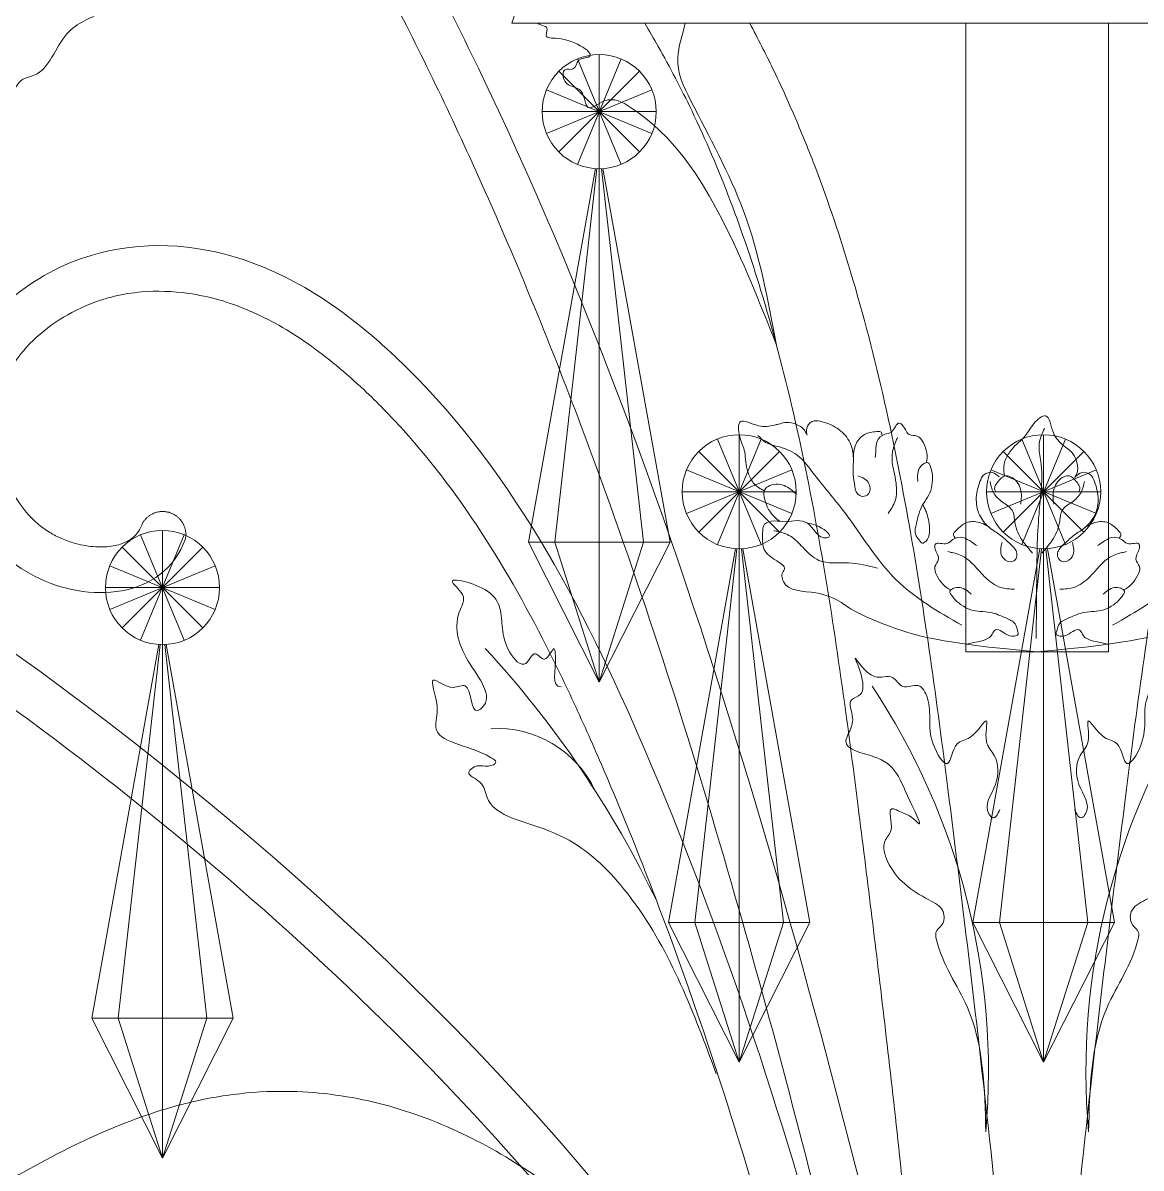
# Model space of a CAD drawing. Header units: inches. Extents: x 274057 to 444617, y 490067 to 635630.
# Drawn here: x 325897.5 to 325946.5, y 534469.7 to 534519.9 of the extents above; entities that cross this region are included whole.
import ezdxf

# ---------------------------------------------------------------- set-up
doc = ezdxf.new("R2010")
doc.units = ezdxf.units.IN
doc.header["$MEASUREMENT"] = 0
doc.linetypes.add('HIDDEN', pattern=[0.375, 0.25, -0.125])
doc.layers.add('CQ SPOT DETAIL DIMENSION', color=9, linetype='Continuous')
doc.layers.add('E-LITE-FIXT-NORM-CEILING', color=3, linetype='Continuous')
doc.layers.add('Glass', color=4, linetype='Continuous', lineweight=0)

# ---------------------------------------------------------------- blocks, each defined once
blk = doc.blocks.new('512')
at = {"layer": 'Glass', "lineweight": 0}
for p, q in [((34396.93427590319, 853.3271426840938), (34371.93427590319, 853.3271426840938)), ((34371.93427590319, 853.3271426840938), (34371.93427590319, 743.1350057622902)), ((34396.93427590319, 743.1350057622902), (34396.93427590319, 853.3271426840938)), ((34371.93427590319, 743.1350057622902), (34396.93427590319, 743.1350057622902))]:
    blk.add_line(p, q, dxfattribs=at)
at = {"layer": 'Glass', "color": 4, "lineweight": 0}
for p, q in [((34461.20483915122, 827.8387665623458), (34461.20483915122, 847.8387665623458)), ((34461.20483915122, 847.8387665623458), (34461.20483915122, 827.8387665623458)), ((34457.37800482758, 828.5999712372333), (34465.03167347488, 847.0775618874586)), ((34465.03167347487, 828.5999712372333), (34457.37800482757, 847.0775618874586)), ((34465.03167347488, 847.0775618874586), (34457.37800482758, 828.5999712372333)), ((34457.37800482758, 847.0775618874568), (34465.03167347487, 828.5999712372313)), ((34454.13377133935, 830.7676987504791), (34468.27590696308, 844.9098343742108)), ((34468.27590696308, 830.7676987504791), (34454.13377133936, 844.9098343742108)), ((34468.27590696308, 844.9098343742122), (34454.13377133936, 830.7676987504827)), ((34454.13377133936, 844.9098343742122), (34468.27590696308, 830.7676987504811)), ((34451.96604382611, 834.011932238697), (34470.44363447634, 841.6656008859982)), ((34470.44363447634, 834.0119322386945), (34451.96604382611, 841.6656008859962)), ((34470.44363447634, 841.6656008859945), (34451.96604382611, 834.0119322386937)), ((34451.96604382611, 841.6656008859973), (34470.44363447634, 834.0119322386954)), ((34451.20483915122, 837.8387665623458), (34471.20483915122, 837.8387665623458)), ((34471.20483915122, 837.8387665623441), (34451.20483915122, 837.8387665623441)), ((34461.20483915112, 827.8387665624423), (34461.20483915112, 737.8387665624423)), ((34383.31038426293, 761.2085749082414), (34383.31038426293, 781.2085749082414)), ((34383.31038426293, 781.2085749082414), (34383.31038426293, 761.2085749082414)), ((34436.66991574343, 761.2085749082414), (34436.66991574343, 781.2085749082414)), ((34436.66991574343, 781.2085749082414), (34436.66991574343, 761.2085749082414)), ((34379.48354993928, 761.9697795831288), (34387.13721858658, 780.4473702333541)), ((34387.13721858658, 761.9697795831288), (34379.48354993928, 780.4473702333541)), ((34387.13721858658, 780.4473702333541), (34379.48354993928, 761.9697795831288)), ((34379.48354993928, 780.4473702333527), (34387.13721858658, 761.9697795831271)), ((34432.84308141979, 761.9697795831288), (34440.4967500671, 780.4473702333541)), ((34440.49675006709, 761.9697795831288), (34432.84308141979, 780.4473702333541)), ((34440.4967500671, 780.4473702333541), (34432.84308141979, 761.9697795831288)), ((34432.84308141979, 780.4473702333527), (34440.49675006709, 761.9697795831271)), ((34376.23931645108, 764.1375070963749), (34390.38145207478, 778.2796427201065)), ((34390.38145207478, 764.1375070963749), (34376.23931645108, 778.2796427201065)), ((34390.3814520748, 778.2796427201082), (34376.23931645108, 764.1375070963785)), ((34376.23931645108, 778.2796427201082), (34390.38145207478, 764.1375070963768)), ((34429.59884793156, 764.1375070963749), (34443.74098355531, 778.2796427201065)), ((34443.74098355531, 764.1375070963749), (34429.59884793159, 778.2796427201065)), ((34443.74098355531, 778.2796427201082), (34429.59884793159, 764.1375070963785)), ((34429.59884793159, 778.2796427201082), (34443.74098355531, 764.1375070963768)), ((34374.07158893781, 767.3817405845928), (34392.54917958805, 775.0354092318939)), ((34392.54917958805, 767.3817405845903), (34374.07158893781, 775.0354092318921)), ((34392.54917958805, 775.0354092318903), (34374.07158893781, 767.3817405845892)), ((34374.07158893781, 775.035409231893), (34392.54917958805, 767.3817405845912)), ((34427.43112041833, 767.3817405845928), (34445.90871106858, 775.0354092318939)), ((34445.90871106858, 767.3817405845903), (34427.43112041833, 775.0354092318921)), ((34445.90871106858, 775.0354092318903), (34427.43112041833, 767.3817405845892)), ((34427.43112041833, 775.035409231893), (34445.90871106858, 767.3817405845912)), ((34373.31038426293, 771.2085749082413), (34393.31038426293, 771.2085749082413)), ((34393.31038426293, 771.2085749082397), (34373.31038426293, 771.2085749082397)), ((34426.66991574343, 771.2085749082413), (34446.66991574343, 771.2085749082413)), ((34446.66991574343, 771.2085749082397), (34426.66991574343, 771.2085749082397)), ((34533.91152320773, 745.1820499891554), (34541.56519185503, 763.659640639381)), ((34541.56519185502, 745.1820499891554), (34533.91152320772, 763.659640639381)), ((34541.56519185503, 763.659640639381), (34533.91152320773, 745.1820499891554)), ((34533.91152320773, 763.6596406393793), (34541.56519185502, 745.1820499891537)), ((34537.73835753137, 744.4208453142681), (34537.73835753137, 764.4208453142681)), ((34537.73835753137, 764.4208453142681), (34537.73835753137, 744.4208453142681)), ((34383.31038426283, 761.208574908338), (34383.31038426283, 671.208574908338)), ((34436.66991574334, 761.208574908338), (34436.66991574334, 671.208574908338)), ((34530.6672897195, 747.3497775024015), (34544.80942534324, 761.4919131261331)), ((34544.80942534324, 747.3497775024015), (34530.66728971951, 761.4919131261331)), ((34544.80942534325, 761.4919131261349), (34530.66728971951, 747.3497775024052)), ((34530.66728971951, 761.4919131261349), (34544.80942534324, 747.3497775024034)), ((34528.49956220626, 750.5940109906195), (34546.97715285649, 758.2476796379207)), ((34546.97715285649, 750.5940109906169), (34528.49956220626, 758.2476796379187)), ((34546.97715285649, 758.2476796379169), (34528.49956220626, 750.5940109906157)), ((34528.49956220626, 758.2476796379198), (34546.97715285649, 750.5940109906177)), ((34527.73835753137, 754.4208453142681), (34547.73835753137, 754.4208453142681)), ((34547.73835753137, 754.4208453142662), (34527.73835753137, 754.4208453142662)), ((34537.73835753127, 744.4208453143648), (34537.73835753127, 654.4208453143648))]:
    blk.add_line(p, q, dxfattribs=at)
at = {"layer": 'Glass', "lineweight": 0}
for points in [[(34299.86572148418, 861.3271426840947), (34294.99275746308, 861.3271426840947), (34292.32609079642, 853.3271426840947), (34384.43427590319, 853.3271426840947)], [(34469.00283032218, 861.3271426840947), (34473.87579434329, 861.3271426840947), (34476.54246100997, 853.3271426840947), (34384.43427590319, 853.3271426840947)], [(34294.43427590319, 853.3271426840938), (34294.43427590319, 853.3271426840938), (34474.43427590319, 853.3271426840938)]]:
    blk.add_lwpolyline(points, dxfattribs=at)
at = {"layer": 'Glass', "color": 4, "lineweight": 0}
for points in [[(34461.20483915112, 737.8387665624423), (34448.79203860916, 762.3580302772561), (34460.54796670817, 827.8603639550228)], [(34453.45483224967, 762.3580302772561), (34460.81764213227, 827.8462654505784)], [(34461.20483915112, 737.8387665624423), (34473.61763969308, 762.3580302772561), (34461.86171159407, 827.8603639550228)], [(34468.95484605257, 762.3580302772561), (34461.59203616997, 827.8462654505784)], [(34383.31038426283, 671.208574908338), (34370.89758372087, 695.7278386231519), (34382.65351181988, 761.2301723009184)], [(34375.56037736138, 695.7278386231519), (34382.92318724398, 761.2160737964741)], [(34383.31038426283, 671.208574908338), (34395.72318480479, 695.7278386231519), (34383.96725670576, 761.2301723009184)], [(34391.06039116428, 695.7278386231519), (34383.69758128168, 761.2160737964741)], [(34436.66991574334, 671.208574908338), (34424.25711520138, 695.7278386231519), (34436.01304330039, 761.2301723009184)], [(34428.91990884189, 695.7278386231519), (34436.28271872448, 761.2160737964741)], [(34436.66991574334, 671.208574908338), (34449.08271628529, 695.7278386231519), (34437.32678818629, 761.2301723009184)], [(34444.41992264478, 695.7278386231519), (34437.05711276219, 761.2160737964741)], [(34461.20483915112, 762.3580302772561), (34448.79203860916, 762.3580302772561), (34453.45483224967, 762.3580302772561), (34461.20483915112, 737.8387665624423)], [(34461.20483915112, 762.3580302772561), (34473.61763969308, 762.3580302772561), (34468.95484605257, 762.3580302772561), (34461.20483915112, 737.8387665624423)], [(34537.73835753127, 654.4208453143648), (34525.32555698931, 678.9401090291784), (34537.08148508833, 744.4424427069451)], [(34529.98835062982, 678.9401090291784), (34537.35116051241, 744.4283442025007)], [(34537.73835753127, 654.4208453143648), (34550.15115807324, 678.9401090291784), (34538.39522997422, 744.4424427069451)], [(34545.48836443272, 678.9401090291784), (34538.12555455012, 744.4283442025007)], [(34383.31038426283, 695.7278386231519), (34370.89758372087, 695.7278386231519), (34375.56037736138, 695.7278386231519), (34383.31038426283, 671.208574908338)], [(34383.31038426283, 695.7278386231519), (34395.72318480479, 695.7278386231519), (34391.06039116428, 695.7278386231519), (34383.31038426283, 671.208574908338)], [(34436.66991574334, 695.7278386231519), (34424.25711520138, 695.7278386231519), (34428.91990884189, 695.7278386231519), (34436.66991574334, 671.208574908338)], [(34436.66991574334, 695.7278386231519), (34449.08271628529, 695.7278386231519), (34444.41992264478, 695.7278386231519), (34436.66991574334, 671.208574908338)], [(34537.73835753127, 678.9401090291784), (34525.32555698931, 678.9401090291784), (34529.98835062982, 678.9401090291784), (34537.73835753127, 654.4208453143648)], [(34537.73835753127, 678.9401090291784), (34550.15115807324, 678.9401090291784), (34545.48836443272, 678.9401090291784), (34537.73835753127, 654.4208453143648)]]:
    blk.add_lwpolyline(points, dxfattribs=at)
for centre in [(34461.20483915122, 837.8387665623458), (34383.31038426293, 771.2085749082413), (34436.66991574343, 771.2085749082413), (34537.73835753137, 754.4208453142681)]:
    blk.add_circle(centre, 10, dxfattribs=at)
at = {"layer": 'Glass', "lineweight": 0}
for centre, radius, start, end in [((34612.89686896273, 622.0491237667072), 179.3328878101318, 137.2673970281601, 154.4826550501611), ((34253.70442362779, 669.5559913966817), 122.1875515910928, 355.0392202959248, 33.57951217689595), ((34515.16412817857, 669.5559913966817), 122.1875515910928, 146.4204878228151, 184.9607797040752), ((34479.05826970571, 710.7957434922491), 18.91709224542199, 86.59316024645702, 154.6475813838863)]:
    blk.add_arc(centre, radius, start, end, dxfattribs=at)
for points, knots in [([(34403.00427340468, 599.0931664303325), (34423.74708242371, 685.948256468997), (34450.36226594991, 787.1368894900943), (34498.09732017864, 876.3415568627478), (34505.92151168259, 889.5111523289733)], [26.46081801202032, 26.46081801202032, 26.46081801202032, 26.46081801202032, 289.4205913356998, 336.2672017140671, 336.2672017140671, 336.2672017140671, 336.2672017140671]), ([(34410.7854490425, 597.2348592185499), (34413.61967655496, 609.102445983627), (34416.4865347384, 620.9438738757799), (34425.28695023074, 656.3305752358157), (34431.42053754426, 679.7382485564068), (34445.24073508627, 727.5323669024965), (34453.00741652951, 751.8676822200806), (34467.29529048272, 790.8208389226947), (34473.25872765707, 805.7840904272508), (34484.67081214701, 831.8038638578972), (34489.92889882077, 842.9781447261539), (34500.70772763549, 864.1754520287348), (34506.18835517889, 874.2240682183846), (34512.00416378572, 884.082012049169)], [26.46081801202035, 26.46081801202035, 26.46081801202035, 26.46081801202035, 62.43941219995435, 62.43941219995435, 134.3966005758223, 134.3966005758223, 211.5361608396237, 211.5361608396237, 260.9148296463263, 260.9148296463263, 299.0935090706694, 299.0935090706694, 334.6510501004488, 334.6510501004488, 334.6510501004488, 334.6510501004488]), ([(34315.64119151714, 853.3271426840938), (34316.44630730579, 851.9892787023064), (34317.2396208853, 850.6303346668836), (34320.07099011071, 845.6296915071234), (34322.03089223549, 841.8768704553461), (34326.35184763241, 832.8782390039659), (34328.61161651806, 827.5663295580717), (34332.74696844972, 816.6663463765598), (34334.6229691307, 811.0813880940103), (34340.60481506291, 791.1811104998068), (34343.84222016102, 776.3120965493326), (34349.11573641205, 746.1969308965507), (34351.15264138811, 730.9524231986612), (34353.43627853532, 712.9342532918399), (34353.81726975307, 709.8987621248178), (34354.57333794522, 703.8543460330219), (34354.94817559127, 700.840579767212), (34356.06871792064, 691.7466529777557), (34356.81044850179, 685.6139111985785), (34359.06507770202, 666.3786259392908), (34360.60761979351, 652.4377853667227), (34364.01154793371, 618.9844567855488), (34365.87281255992, 599.4724266650683), (34370.40709942748, 548.6923039817801), (34373.15065599263, 516.2951474657237), (34376.40817857168, 476.0069884256772)], [374.6839230207241, 374.6839230207241, 374.6839230207241, 374.6839230207241, 379.4464449813419, 379.4464449813419, 391.9701343549663, 391.9701343549663, 408.7866363103057, 408.7866363103057, 425.6031382656455, 425.6031382656455, 467.5937471446301, 467.5937471446301, 509.584356023615, 509.584356023615, 518.1336832669107, 518.1336832669107, 526.6830105102066, 526.6830105102066, 543.7816649967982, 543.7816649967982, 577.9789739699814, 577.9789739699814, 612.1762829431646, 612.1762829431646, 650.4770473921212, 650.4770473921212, 650.4770473921212, 650.4770473921212]), ([(34334.04470370348, 853.3271426840938), (34335.45167614917, 850.7108823827119), (34336.81058136649, 848.0455386509165), (34339.48714412857, 842.5002913683737), (34340.79840326696, 839.6160042707498), (34343.29329776379, 833.7899204133329), (34344.47888965498, 830.8459330106116), (34347.86397732777, 821.9334548082518), (34349.89184659906, 815.8845243882788), (34356.23267941205, 794.7261413661008), (34359.58110894902, 779.2364570237248), (34364.99236697055, 748.2480717432773), (34367.05440240527, 732.7477317557012), (34369.29314254177, 715.0715794407142), (34369.62145924105, 712.4572832980703), (34370.27392072681, 707.2473489049571), (34370.59786463222, 704.6488896038701), (34371.56631923493, 696.8240339270241), (34372.20745675763, 691.5681225852112), (34374.14498837982, 675.2922613178642), (34375.45540037427, 663.7647002215681), (34379.05927854038, 629.7443074063212), (34381.48785164493, 604.7459957175706), (34384.43427590319, 476.0069884256791)], [383.4394034126029, 383.4394034126029, 383.4394034126029, 383.4394034126029, 391.5897419154758, 391.5897419154758, 400.1482204545708, 400.1482204545708, 408.7066989936658, 408.7066989936658, 425.823656071856, 425.823656071856, 467.839648628424, 467.839648628424, 509.8556411849921, 509.8556411849921, 517.2027953591813, 517.2027953591813, 524.5499495333705, 524.5499495333705, 539.2442578817488, 539.2442578817488, 568.6328745785053, 568.6328745785053, 614.7361696399307, 614.7361696399307, 614.7361696399307, 614.7361696399307]), ([(34434.82384810291, 853.3271426840938), (34433.41687565721, 850.7108823827119), (34432.05797043988, 848.0455386509165), (34429.3814076778, 842.5002913683737), (34428.07014853942, 839.6160042707498), (34425.5752540426, 833.7899204133329), (34424.3896621514, 830.8459330106116), (34421.0045744786, 821.9334548082518), (34418.9767052073, 815.8845243882788), (34412.63587239432, 794.7261413661008), (34409.28744285735, 779.2364570237248), (34403.87618483583, 748.2480717432773), (34401.8141494011, 732.7477317557012), (34399.5754092646, 715.0715794407142), (34399.24709256532, 712.4572832980703), (34398.59463107956, 707.2473489049571), (34398.27068717415, 704.6488896038701), (34397.30223257143, 696.8240339270241), (34396.66109504875, 691.5681225852112), (34394.72356342655, 675.2922613178642), (34393.41315143211, 663.7647002215681), (34389.80927326599, 629.7443074063223), (34387.38070016143, 604.7459957175706), (34384.43427590319, 476.0069884256791)], [383.4394034126029, 383.4394034126029, 383.4394034126029, 383.4394034126029, 391.5897419154758, 391.5897419154758, 400.1482204545708, 400.1482204545708, 408.7066989936658, 408.7066989936658, 425.823656071856, 425.823656071856, 467.839648628424, 467.839648628424, 509.8556411849921, 509.8556411849921, 517.2027953591813, 517.2027953591813, 524.5499495333705, 524.5499495333705, 539.2442578817488, 539.2442578817488, 568.6328745785053, 568.6328745785053, 614.7361696399305, 614.7361696399305, 614.7361696399305, 614.7361696399305]), ([(34453.22736028924, 853.3271426840938), (34452.42224450059, 851.9892787023064), (34451.62893092107, 850.6303346668836), (34448.79756169566, 845.6296915071234), (34446.83765957088, 841.8768704553461), (34442.51670417398, 832.8782390039659), (34440.2569352883, 827.5663295580717), (34436.12158335665, 816.6663463765598), (34434.24558267567, 811.0813880940103), (34428.26373674347, 791.1811104998068), (34425.02633164535, 776.3120965493326), (34419.75281539433, 746.1969308965507), (34417.71591041826, 730.9524231986612), (34415.43227327107, 712.9342532918399), (34415.05128205331, 709.8987621248178), (34414.29521386115, 703.8543460330219), (34413.9203762151, 700.840579767212), (34412.79983388574, 691.7466529777557), (34412.05810330458, 685.6139111985785), (34409.80347410436, 666.3786259392908), (34408.26093201288, 652.4377853667227), (34404.85700387267, 618.9844567855488), (34402.99573924646, 599.4724266650683), (34398.4614523789, 548.6923039817801), (34395.71789581375, 516.2951474657237), (34392.46037323469, 476.0069884256772)], [374.6839230207241, 374.6839230207241, 374.6839230207241, 374.6839230207241, 379.4464449813419, 379.4464449813419, 391.9701343549663, 391.9701343549663, 408.7866363103057, 408.7866363103057, 425.6031382656455, 425.6031382656455, 467.5937471446301, 467.5937471446301, 509.584356023615, 509.584356023615, 518.1336832669107, 518.1336832669107, 526.6830105102066, 526.6830105102066, 543.7816649967982, 543.7816649967982, 577.9789739699814, 577.9789739699814, 612.1762829431646, 612.1762829431646, 650.4770473921212, 650.4770473921212, 650.4770473921212, 650.4770473921212]), ([(34430.12890329828, 796.9239639528612), (34431.62904567638, 804.9371974306513), (34434.46374330857, 820.0791561519809), (34443.12201464994, 835.5600798154084), (34448.44045369806, 846.4033475503858), (34446.55790796793, 851.3729660660199), (34446.13639394499, 853.3271426840938)], [0, 0, 0, 0, 24.20404771700846, 45.73642992380949, 53.52004512120102, 59.23614033463396, 59.23614033463396, 59.23614033463396, 59.23614033463396]), ([(34472.02705938127, 853.3271426840938), (34471.6373862265, 853.1103992963881), (34471.04267801548, 852.8488238870807), (34470.00267319467, 852.6440534184537), (34471.07141697865, 850.5336895664757), (34466.64302008824, 851.1899103170585), (34460.56171347603, 847.256539027242), (34465.17960574214, 847.2741962545567), (34465.3196060545, 844.8589588219465), (34467.76798000134, 845.6962681913928), (34467.44111597996, 841.9912262830301), (34463.70723715741, 842.4619416476787), (34463.72524677911, 837.2158104657382), (34459.585016967, 840.897899049186), (34449.03723095073, 834.9731304199266), (34439.12654136068, 819.6801202798132), (34433.06916520597, 804.3602554717672), (34430.12890329828, 796.9239639528612)], [8.662943666391339, 8.662943666391339, 8.662943666391339, 8.662943666391339, 9.646861753825927, 10.13562972321059, 11.56233846801626, 13.65702600177146, 19.94489674796213, 21.71954324526347, 23.57337140026352, 24.96731872107262, 26.99536269966914, 30.3106650532794, 33.42098235046804, 36.46944481689121, 41.18007292061149, 66.58457564801621, 90.5477305836192, 90.5477305836192, 90.5477305836192, 90.5477305836192]), ([(34235.15723778458, 762.9789559693163), (34233.21615448001, 757.594922823936), (34224.57111822578, 751.869604080578), (34204.89552403393, 755.6669769346036), (34193.62457747611, 771.7497996200827), (34193.2923292332, 797.6815311168183), (34216.76041995018, 816.0064903834192), (34247.87906577284, 813.9843714171247), (34286.93144062681, 785.7003486828808), (34336.78818743263, 689.5303649608658), (34357.62229658599, 596.8026218980357), (34371.91907826207, 530.4268654986327)], [445.8472463346648, 445.8472463346648, 445.8472463346648, 445.8472463346648, 460.0936663669342, 474.3673383454505, 495.875307046183, 515.1046363875654, 545.5253694409239, 572.1865819206528, 603.8032632246454, 685.281331460773, 888.8940730016423, 888.8940730016423, 888.8940730016423, 888.8940730016423]), ([(34533.71131402175, 762.9789559693163), (34535.65239732631, 757.594922823936), (34544.29743358053, 751.869604080578), (34563.97302777239, 755.6669769346036), (34575.2439743302, 771.7497996200827), (34575.57622257312, 797.6815311168183), (34552.10813185614, 816.0064903834192), (34520.98948603348, 813.9843714171247), (34481.93711117951, 785.7003486828808), (34432.08036437368, 689.5303649608658), (34411.24625522033, 596.8026218980357), (34396.94947354423, 530.4268654986327)], [445.8472463346648, 445.8472463346648, 445.8472463346648, 445.8472463346648, 460.0936663669342, 474.3673383454505, 495.875307046183, 515.1046363875654, 545.5253694409239, 572.1865819206528, 603.8032632246454, 685.281331460773, 888.8940730016423, 888.8940730016423, 888.8940730016423, 888.8940730016423]), ([(34416.80543391143, 582.8257486486838), (34417.87232683314, 587.3782684426316), (34418.95667608686, 591.9239700835577), (34422.91703749194, 608.1786563827773), (34425.91363066955, 619.8434347290647), (34435.52510546515, 654.6319254246728), (34442.76181133289, 677.5490106775912), (34453.68084588389, 706.1857795456418), (34456.11439423746, 712.2771961098011), (34460.28844341116, 722.2206545927666), (34461.96250005197, 726.0958943212544), (34465.407301327, 733.7636999256281), (34467.18138848263, 737.5586528127524), (34472.71192074929, 748.7659263375052), (34476.67707778299, 755.9997123896927), (34485.43347698598, 769.6811116139908), (34490.22333788412, 776.1277378251442), (34497.76757748911, 784.493477916988), (34500.06802542765, 786.8506103940738), (34505.59428025288, 792.0418380496782), (34508.85098735754, 794.7672093503198), (34515.59196065813, 799.4929923720754), (34519.07303365084, 801.4918165189772), (34524.35834607695, 803.7313348571178), (34526.08435558349, 804.3442877361623), (34529.6030781961, 805.3403354808908), (34531.39167544316, 805.7227350228287), (34535.94600317956, 806.3713191120622), (34538.71899880867, 806.4645532423558), (34543.01985366402, 806.0911877781563), (34544.58316527793, 805.8430312783629), (34547.12999649311, 805.2383426236419), (34548.12608104933, 804.9488341857711), (34550.10952406087, 804.2608305181174), (34551.09409271883, 803.8633864493067), (34554.13706357509, 802.4549879490132), (34556.12278466438, 801.263774275354), (34559.68633835355, 798.5426631490635), (34561.26261749554, 797.0140236805846), (34563.55788951788, 794.1297289398891), (34564.39026051843, 792.8127074775247), (34565.26190983657, 790.9928098440158), (34565.46533704208, 790.5165675257588), (34565.87774850826, 789.4194638706331), (34566.07673146415, 788.7823854553253), (34566.41113839038, 787.4613378836711), (34566.54576952949, 786.7794567541494), (34566.84871102582, 784.6829631970758), (34566.91535798787, 783.216973043769), (34566.77348155884, 780.2402108237656), (34566.56493426576, 778.7299845044597), (34565.98047262662, 776.1665478280103), (34565.66442356171, 775.0975329995163), (34564.6885588474, 772.4389051973276), (34563.93386571919, 770.9158326934213), (34562.15417413645, 768.1816835174068), (34561.1315931639, 766.9706395892172), (34559.27876787455, 765.2978596285303), (34558.53156373299, 764.728305189411), (34557.08704577091, 763.8163284251559), (34556.41315418109, 763.4525555981128), (34554.95903448216, 762.7964281994482), (34554.18418986692, 762.5072677125563), (34552.24445079228, 761.929360689277), (34551.05894017241, 761.6988076524502), (34548.78547596029, 761.4929275457325), (34547.69922817226, 761.5182023078014), (34545.78464716328, 761.7900352201123), (34544.95491721882, 762.0351210838825), (34543.81471173115, 762.5556348333438), (34543.42245821806, 762.7931852456703), (34542.7371693789, 763.3216484468611), (34542.44227210049, 763.6117022806493), (34541.89972740134, 764.3042292851251), (34541.65016606463, 764.7085300560318), (34541.35874250146, 765.3721920842992), (34541.296687184, 765.5270785324537), (34541.23715119116, 765.6922150611625)], [55.54187756550994, 55.54187756550994, 55.54187756550994, 55.54187756550994, 69.63484942207275, 69.63484942207275, 106.0226687488326, 106.0226687488326, 178.7983074023523, 178.7983074023523, 198.5826761129298, 198.5826761129298, 211.2640393980994, 211.2640393980994, 223.9454026832691, 223.9454026832691, 249.3081292536084, 249.3081292536084, 274.6708558239477, 274.6708558239477, 285.1543286286179, 285.1543286286179, 298.7648879369552, 298.7648879369552, 312.3754472452926, 312.3754472452926, 318.8547764538347, 318.8547764538347, 325.3341056623769, 325.3341056623769, 335.2930945038583, 335.2930945038583, 341.080330739814, 341.080330739814, 344.8764629796881, 344.8764629796881, 348.6725952195623, 348.6725952195623, 356.8471811264032, 356.8471811264032, 365.0217670332438, 365.0217670332438, 371.3781464914932, 371.3781464914932, 373.6057699322913, 373.6057699322913, 376.4692426346959, 376.4692426346959, 379.3327153371008, 379.3327153371008, 385.0596607419102, 385.0596607419102, 390.7866061467196, 390.7866061467196, 394.9739703831302, 394.9739703831302, 401.6706985017356, 401.6706985017356, 408.3674266203408, 408.3674266203408, 412.4181033404546, 412.4181033404546, 415.6373708248796, 415.6373708248796, 418.8566383093047, 418.8566383093047, 423.5017475207733, 423.5017475207733, 428.1468567322421, 428.1468567322421, 432.7919659437108, 432.7919659437108, 435.9168799161379, 435.9168799161379, 439.041793888565, 439.041793888565, 442.1667078609921, 442.1667078609921, 443.0468266669773, 443.0468266669773, 443.0468266669773, 443.0468266669773]), ([(34671.70475457232, 804.9398612869528), (34666.06457345112, 802.5869778037659), (34587.41944989919, 767.153156973578), (34467.60749973601, 682.7130161231171), (34416.80543391143, 582.8257486486838)], [634.2147022965343, 634.2147022965343, 634.2147022965343, 634.2147022965343, 650.4257267839843, 854.0384683248534, 854.0384683248534, 854.0384683248534, 854.0384683248534]), ([(34423.93617084194, 579.1990985652328), (34433.23845919374, 597.4893029031717), (34444.65633832872, 615.1107471925834), (34475.91715381107, 655.7143808307392), (34497.28539655304, 677.8475869803688), (34542.46152204048, 717.8315473669372), (34566.26774918118, 735.6834436465313), (34601.49898630145, 758.9110230621001), (34613.37857906666, 766.1611626066106), (34636.27683794331, 779.1579240563678), (34647.29596546523, 784.9046143299303), (34661.29829621298, 791.6016122859055), (34664.88647889274, 793.2572019027492), (34669.50635963252, 795.3006189766465), (34670.60928817782, 795.7815869605338), (34671.70475457233, 796.2522493347415)], [0, 0, 0, 0, 38.31587406080621, 38.31587406080621, 92.67818285295004, 92.67818285295004, 147.0404916450938, 147.0404916450938, 175.2922205769156, 175.2922205769156, 203.5439495087373, 203.5439495087373, 213.623420213918, 213.623420213918, 216.8144028602508, 216.8144028602508, 216.8144028602508, 216.8144028602508]), ([(34390.16133427143, 773.9601079515915), (34390.17636591029, 774.0679432636307), (34390.22560051737, 774.4117218356832), (34390.35041415843, 775.198881426636), (34390.21257856219, 776.6161778175148), (34389.32022710748, 778.1785456106218), (34388.10791782792, 779.597641662177), (34386.30341499174, 780.9433732590396), (34385.48220893477, 782.9784416941247), (34382.34994622599, 785.6412084591202), (34381.950544491, 781.2482031731406), (34380.38317709559, 779.7858345751656), (34379.18876671103, 778.7974771182116), (34378.23863684748, 778.1398734885868), (34377.49981558772, 776.7222350193832), (34377.14912474437, 775.0286182626943), (34377.65861165826, 774.0478079392477), (34377.85649095989, 773.6668716350822)], [0.04286747820853799, 0.04286747820853799, 0.04286747820853799, 0.04286747820853799, 0.0538578132995925, 0.0779194851545052, 0.1232636854176634, 0.1943699658683921, 0.254904041260985, 0.3126024501539048, 0.4135194112009529, 0.4961387230025361, 0.6068865079776048, 0.7019697291969254, 0.7259800638424975, 0.7628979758290028, 0.8169574340925752, 0.8837967180495255, 0.9262414797383954, 0.9262414797383954, 0.9262414797383954, 0.9262414797383954]), ([(34412.81068211765, 777.2381120609708), (34412.77544533279, 777.6254699882611), (34412.68971110557, 778.5679462316448), (34412.70098733676, 780.1724009981262), (34411.39460854439, 781.4357817227403), (34409.56893531956, 781.4018522897185), (34409.050859586, 783.7693517985789), (34407.5694066589, 782.5132566299562), (34407.24137065283, 780.9456586598108), (34405.24769685978, 781.2150744927256), (34403.94190109248, 779.2087679748028), (34403.58232872893, 777.4398379596796), (34403.82952476757, 776.3157837295703)], [0, 0, 0, 0, 0.0394655979525039, 0.0960233052687601, 0.1563960631801401, 0.1985680943393892, 0.2681145187683263, 0.2956501299052714, 0.3591775905004535, 0.4069329273478411, 0.4608962846685948, 0.5785865718524991, 0.5785865718524991, 0.5785865718524991, 0.5785865718524991]), ([(34432.27892904788, 771.3916435692473), (34432.37457106901, 771.4436724889357), (34432.68025861344, 771.6084841339253), (34433.38738229173, 771.9761453505616), (34434.44500406076, 772.9296462183484), (34435.17066163266, 774.5760681958396), (34435.5908862422, 776.3945672116232), (34435.60002491643, 778.6455981979117), (34436.74805691498, 780.5158670164972), (34437.02671552393, 784.6175430033545), (34433.25705937545, 782.3267549925004), (34431.14934381676, 782.7175203853502), (34429.64450293359, 783.0902408513939), (34428.5508445026, 783.4632026827375), (34426.97171842538, 783.2143723881363), (34425.40146129319, 782.4893797503), (34424.91576593006, 781.4965727095122), (34424.72712701357, 781.1109770079829)], [0.04286747820853799, 0.04286747820853799, 0.04286747820853799, 0.04286747820853799, 0.0538578132995925, 0.0779194851545052, 0.1232636854176634, 0.1943699658683921, 0.254904041260985, 0.3126024501539048, 0.4135194112009529, 0.4961387230025361, 0.6068865079776048, 0.7019697291969254, 0.7259800638424975, 0.7628979758290028, 0.8169574340925752, 0.8837967180495255, 0.9262414797383954, 0.9262414797383954, 0.9262414797383954, 0.9262414797383954]), ([(34416.65529796591, 777.2710028182346), (34416.60484892668, 777.9780551193242), (34416.50047103707, 779.4409298960281), (34415.01967438225, 781.3734863345288), (34413.34042373628, 781.679568111359), (34411.76239349847, 781.8883178621373), (34411.64711485444, 781.2909849173902), (34411.61875093899, 781.0714917456136)], [0, 0, 0, 0, 0.0711063346855543, 0.1471173537195985, 0.2193336018961316, 0.2543196319640988, 0.2746231862587959, 0.2746231862587959, 0.2746231862587959, 0.2746231862587959]), ([(34405.35932976849, 772.9867458312273), (34405.38952645198, 773.3479968905086), (34405.45368210674, 774.1155082700243), (34405.20150015582, 775.2808155508238), (34404.53775138271, 776.0775388585034), (34403.36102812926, 776.5534765199054), (34403.04660314196, 775.2278863305154), (34402.78084444355, 774.3046109446695), (34402.78792481618, 772.9620913149057), (34403.01181750694, 770.8588949306804), (34404.95890619185, 768.6610339603621), (34405.48241872743, 766.0308549407509), (34406.06353824049, 763.8217977132532), (34405.17455467913, 762.8852450052736), (34404.58748076913, 762.0084350062134), (34403.55966926462, 762.7505040021942), (34403.12275096208, 764.486363920743), (34403.46647898051, 766.4193245235527), (34403.93899578948, 767.8837743353442), (34404.38312143529, 768.749356681752), (34404.46953917303, 768.9703446003223)], [0, 0, 0, 0, 0.0366498482547369, 0.0778660016910351, 0.1150906522639448, 0.1429146883645723, 0.179850803727002, 0.2189836338175378, 0.2487914643204032, 0.3125600201988669, 0.4292597506860666, 0.5256372992385581, 0.5906629856824168, 0.6346421600112315, 0.6557233336289247, 0.6803551916197907, 0.7345569989186413, 0.837459200556249, 0.8633809820089235, 0.9037162554674396, 0.9037162554674396, 0.9037162554674396, 0.9037162554674396]), ([(34377.10634401147, 771.3201376031748), (34376.74872240413, 771.9059005012488), (34377.42875325018, 772.8480255285975), (34378.51381305335, 774.151083564152), (34380.408833838, 773.7673415467932), (34381.85667552002, 771.7646724909564), (34381.64742787405, 769.9194021136345), (34381.5462034932, 769.0267452304898)], [2.782984447918673, 2.782984447918673, 2.782984447918673, 2.782984447918673, 4.740972348891903, 6.332204902355857, 7.263374912728713, 10.08803108140094, 12.73490600689857, 12.73490600689857, 12.73490600689857, 12.73490600689857]), ([(34391.76220779491, 771.3201376031748), (34392.11982940223, 771.9059005012488), (34391.43979855618, 772.8480255285975), (34390.35473875303, 774.151083564152), (34388.45971796838, 773.7673415467932), (34387.01187628636, 771.7646724909564), (34387.22112393232, 769.9194021136345), (34387.32234831317, 769.0267452304898)], [2.782984447918673, 2.782984447918673, 2.782984447918673, 2.782984447918673, 4.740972348891903, 6.332204902355857, 7.263374912728713, 10.08803108140094, 12.73490600689857, 12.73490600689857, 12.73490600689857, 12.73490600689857]), ([(34384.43427590317, 743.1350057622913), (34367.0963378483, 744.6859044774457), (34353.16364610532, 749.2774084324246), (34350.19234011172, 752.0607392415759), (34345.59599553812, 753.923478763496), (34340.50867345296, 753.6966928687514), (34339.73630303345, 756.0590002601358), (34339.52972575655, 756.8579818672397), (34340.67960290379, 757.9443168084963), (34338.2930043223, 759.3921529150565), (34336.19340448297, 760.8144304194248), (34336.31463160544, 763.4599947086972), (34336.34704740069, 765.7956654068613), (34338.49298544012, 766.2415253194467), (34340.34122283669, 765.7909923523982), (34342.30150980868, 766.3299771568936), (34344.29621105918, 765.8531071120578), (34345.33563255099, 764.4278871016013), (34346.23393671436, 763.3379171425023), (34347.16695329692, 763.0566391345637), (34348.95887173044, 763.4069748511401), (34345.96562648152, 765.4476567405462), (34344.61923597012, 765.6212574864439), (34344.15231014535, 765.6814619150937)], [0.0351596780029174, 0.0351596780029174, 0.0351596780029174, 0.0351596780029174, 0.1073131174534443, 0.2666301850121825, 0.4273608543959183, 0.6303748881033144, 0.6488922031501838, 0.6758381598087257, 0.7082275068735733, 0.7756029762232634, 0.8753934286999644, 0.9711571361128232, 1.025675818969425, 1.084764589259769, 1.154066695480264, 1.222499155721192, 1.284008893262367, 1.346411959964866, 1.396872578618008, 1.42025880816034, 1.445045966531956, 1.546016201059071, 1.599623367724506, 1.599623367724506, 1.599623367724506, 1.599623367724506]), ([(34376.14478852878, 764.8936224798227), (34375.5462895062, 765.2734474158051), (34374.30800893952, 766.0592963799054), (34371.87371182223, 766.0176951090386), (34370.62918422862, 764.8494828617391), (34369.52309831649, 763.7047864631595), (34369.93484190106, 763.2569438197961), (34370.09446070485, 763.1036349758493)], [0, 0, 0, 0, 0.0711063346855543, 0.1471173537195985, 0.2193336018961316, 0.2543196319640988, 0.2746231862587959, 0.2746231862587959, 0.2746231862587959, 0.2746231862587959]), ([(34384.43427590319, 743.1350057622913), (34401.77221395806, 744.6859044774457), (34415.70490570104, 749.2774084324246), (34418.67621169464, 752.0607392415759), (34423.27255626824, 753.923478763496), (34428.3598783534, 753.6966928687514), (34429.13224877291, 756.0590002601358), (34429.33882604982, 756.8579818672397), (34428.18894890256, 757.9443168084963), (34430.57554748406, 759.3921529150565), (34432.67514732339, 760.8144304194248), (34432.55392020092, 763.4599947086972), (34432.52150440568, 765.7956654068613), (34430.37556636624, 766.2415253194467), (34428.52732896967, 765.7909923523982), (34426.56704199768, 766.3299771568936), (34424.57234074718, 765.8531071120578), (34423.53291925537, 764.4278871016013), (34422.63461509199, 763.3379171425023), (34421.70159850946, 763.0566391345637), (34419.90968007591, 763.4069748511401), (34422.90292532485, 765.4476567405462), (34424.24931583623, 765.6212574864439), (34424.71624166101, 765.6814619150937)], [0.0351596780029174, 0.0351596780029174, 0.0351596780029174, 0.0351596780029174, 0.1073131174534443, 0.2666301850121825, 0.4273608543959183, 0.6303748881033144, 0.6488922031501838, 0.6758381598087257, 0.7082275068735733, 0.7756029762232634, 0.8753934286999644, 0.9711571361128232, 1.025675818969425, 1.084764589259769, 1.154066695480264, 1.222499155721192, 1.284008893262367, 1.346411959964866, 1.396872578618008, 1.42025880816034, 1.445045966531956, 1.546016201059071, 1.599623367724506, 1.599623367724506, 1.599623367724506, 1.599623367724506]), ([(34392.72376327757, 764.8936224798227), (34393.32226230015, 765.2734474158051), (34394.56054286681, 766.0592963799054), (34396.9948399841, 766.0176951090386), (34398.23936757773, 764.8494828617391), (34399.34545348986, 763.7047864631595), (34398.93370990529, 763.2569438197961), (34398.77409110149, 763.1036349758493)], [0, 0, 0, 0, 0.0711063346855543, 0.1471173537195985, 0.2193336018961316, 0.2543196319640988, 0.2746231862587959, 0.2746231862587959, 0.2746231862587959, 0.2746231862587959]), ([(34373.88536122255, 761.7828121239207), (34373.5529564078, 761.9847894344557), (34372.74418596841, 762.4762181713292), (34371.46083219436, 763.4392370401393), (34369.66828700734, 763.1400077684875), (34368.61008695403, 761.6519060994387), (34366.39847476543, 762.6429802224948), (34366.52761555955, 760.7049914446388), (34367.59300051484, 759.5091963475052), (34366.19100917186, 758.0663726027988), (34367.02779525799, 755.8235713463791), (34368.23631038199, 754.4827145762091), (34369.28707769153, 754.0131489738112)], [0, 0, 0, 0, 0.0394655979525039, 0.0960233052687601, 0.1563960631801401, 0.1985680943393892, 0.2681145187683263, 0.2956501299052714, 0.3591775905004535, 0.4069329273478411, 0.4608962846685948, 0.5785865718524991, 0.5785865718524991, 0.5785865718524991, 0.5785865718524991]), ([(34394.9831905838, 761.7828121239207), (34395.31559539853, 761.9847894344557), (34396.12436583794, 762.4762181713292), (34397.40771961201, 763.4392370401393), (34399.200264799, 763.1400077684875), (34400.25846485232, 761.6519060994387), (34402.47007704091, 762.6429802224948), (34402.34093624679, 760.7049914446388), (34401.27555129151, 759.5091963475052), (34402.67754263449, 758.0663726027988), (34401.84075654835, 755.8235713463791), (34400.63224142436, 754.4827145762091), (34399.58147411481, 754.0131489738112)], [0, 0, 0, 0, 0.0394655979525039, 0.0960233052687601, 0.1563960631801401, 0.1985680943393892, 0.2681145187683263, 0.2956501299052714, 0.3591775905004535, 0.4069329273478411, 0.4608962846685948, 0.5785865718524991, 0.5785865718524991, 0.5785865718524991, 0.5785865718524991]), ([(34372.87335120076, 753.2638566500017), (34372.60084198761, 753.5029233693193), (34372.02187089061, 754.0108427867152), (34370.93496971136, 754.5009270872314), (34369.8997245184, 754.4409449795266), (34368.8174097567, 753.7777790656537), (34369.69630153553, 752.7368171720436), (34370.28064826683, 751.9741874968378), (34371.36430787654, 751.1816656117944), (34373.18849686987, 750.1111995991441), (34376.1133522979, 750.3699811998657), (34378.53940388339, 749.2270985485657), (34380.66110452299, 748.3809188284787), (34380.8855793228, 747.1092923851236), (34381.24152296787, 746.1159366221755), (34380.03376358512, 745.7307351723348), (34378.37827312686, 746.4115131115747), (34377.02844909106, 747.8371570766021), (34376.1319033709, 745.112432756271), (34371.93427590317, 744.5058424714052), (34371.93427590317, 744.5058424714052)], [0, 0, 0, 0, 0.0366498482547369, 0.0778660016910351, 0.1150906522639448, 0.1429146883645723, 0.179850803727002, 0.2189836338175378, 0.2487914643204032, 0.3125600201988669, 0.4292597506860666, 0.5256372992385581, 0.5906629856824168, 0.6346421600112315, 0.6557233336289247, 0.6803551916197907, 0.7345569989186413, 0.837459200556249, 0.8633809820089235, 0.9037162554674396, 0.9037162554674396, 0.9037162554674396, 0.9037162554674396]), ([(34395.9952006056, 753.2638566500017), (34396.26770981873, 753.5029233693193), (34396.84668091573, 754.0108427867152), (34397.93358209497, 754.5009270872314), (34398.96882728795, 754.4409449795266), (34400.05114204965, 753.7777790656537), (34399.17225027082, 752.7368171720436), (34398.58790353951, 751.9741874968378), (34397.50424392981, 751.1816656117944), (34395.68005493649, 750.1111995991441), (34392.75519950844, 750.3699811998657), (34390.32914792295, 749.2270985485657), (34388.20744728334, 748.3809188284787), (34387.98297248355, 747.1092923851236), (34387.62702883847, 746.1159366221755), (34388.83478822122, 745.7307351723348), (34390.49027867948, 746.4115131115747), (34391.84010271529, 747.8371570766021), (34392.73664843544, 745.112432756271), (34396.93427590319, 744.5058424714052), (34396.93427590319, 744.5058424714052)], [0, 0, 0, 0, 0.0366498482547369, 0.0778660016910351, 0.1150906522639448, 0.1429146883645723, 0.179850803727002, 0.2189836338175378, 0.2487914643204032, 0.3125600201988669, 0.4292597506860666, 0.5256372992385581, 0.5906629856824168, 0.6346421600112315, 0.6557233336289247, 0.6803551916197907, 0.7345569989186413, 0.837459200556249, 0.8633809820089235, 0.9037162554674396, 0.9037162554674396, 0.9037162554674396, 0.9037162554674396]), ([(34092.66379680917, 743.1323984549091), (34092.66129881682, 735.4678101255995), (34092.47912966785, 727.4310373980105), (34092.23861800297, 710.8681670798869), (34092.17980860967, 702.3431676204291), (34092.6445954572, 685.1036259287976), (34093.16835529398, 676.3899411238973), (34094.64719642288, 664.021112038964), (34095.18579074873, 660.3151759028732), (34096.36406204644, 653.6341948931631), (34096.9664212283, 650.6511135107303), (34098.79359355422, 642.7487345999006), (34100.16530315614, 637.8734808988172), (34103.33198578022, 628.7143257923581), (34105.12938364536, 624.4304374691502), (34108.40306047461, 618.1659026503147), (34109.78999809089, 615.8921409189306), (34112.63410343803, 611.9656667892759), (34114.09082078382, 610.3159474834629), (34116.49812048435, 608.131092908613), (34117.46132984622, 607.4078394327307), (34118.97023449617, 606.4884482043053), (34119.53384826512, 606.1960491232247), (34120.64109803547, 605.715493517142), (34121.17868367067, 605.5283966265351), (34122.30928874024, 605.2266438944216), (34122.8984578811, 605.1137411840872), (34124.52050604499, 604.9203633493316), (34125.60965804573, 604.9003020292893), (34128.00302074788, 605.0890993373114), (34129.30589522662, 605.2989753466453), (34132.10654734639, 605.9671354046022), (34133.60342513611, 606.4252576153876), (34138.13979708328, 608.0901306586858), (34141.37892471348, 609.6029816154922), (34148.23912358635, 613.3136262684029), (34151.86102249021, 615.5087586339478), (34159.37736936453, 620.3622932439566), (34163.27264892285, 623.0201524085378), (34171.2652722956, 628.5768813985951), (34175.36295310038, 631.4756933887029), (34184.40747038365, 637.7816713805641), (34189.3838235015, 641.1925593571295), (34199.47657587055, 647.7023163836637), (34204.59306537583, 650.8047593947157), (34214.93747162135, 656.3934596446697), (34220.16537414362, 658.8812030003382), (34227.87272747025, 661.8105171334319), (34230.30584962051, 662.6298302446303), (34234.33856679767, 663.7823632188465), (34235.93175108143, 664.1854119032521), (34239.12342744197, 664.8774276674857), (34240.71529963939, 665.1653807891744), (34245.47468283392, 665.8584724207129), (34248.62594959306, 666.0925712722427), (34257.01298461307, 666.14160454599), (34262.1837516319, 665.5544109830607), (34272.22993603072, 663.3080970978452), (34277.10525977471, 661.6507159327127), (34286.51896768247, 657.4493843530737), (34291.05840699282, 654.9060277472908), (34299.79837818788, 649.0972823927559), (34303.99960189614, 645.8316798042622), (34315.81047396361, 635.4226361852197), (34322.9733979644, 627.4922026776958), (34336.0717777831, 610.3609165830829), (34342.00615521477, 601.1575979699082), (34349.33220751142, 588.0932937337673), (34351.27688521802, 584.4191146686835), (34354.96805507638, 577.0455686522528), (34356.71554901149, 573.3428171122478), (34361.67085362242, 562.1970221980426), (34364.59145959703, 554.716463132373), (34372.26239006869, 532.2071384724104), (34375.9216732446, 517.1112282945896), (34379.63552016691, 493.5795218587027), (34380.56274506705, 485.0595716865837), (34381.1087527473, 476.4151395963445), (34381.12141663479, 476.2110404440718), (34381.13385038372, 476.0069884256798)], [12.06606350900529, 12.06606350900529, 12.06606350900529, 12.06606350900529, 34.97580336496523, 34.97580336496523, 57.88554322092517, 57.88554322092517, 80.79528307688508, 80.79528307688508, 90.6395187735142, 90.6395187735142, 98.65616043630749, 98.65616043630749, 112.0344596911993, 112.0344596911993, 125.4127589460911, 125.4127589460911, 134.3892997291058, 134.3892997291058, 143.3658405121204, 143.3658405121204, 149.5001719317774, 149.5001719317774, 153.2690933237766, 153.2690933237766, 157.0196932837996, 157.0196932837996, 160.7702932438227, 160.7702932438227, 166.7676449979922, 166.7676449979922, 172.7649967521618, 172.7649967521618, 178.7623485063313, 178.7623485063313, 190.0123815384031, 190.0123815384031, 201.2624145704749, 201.2624145704749, 212.5124476025467, 212.5124476025467, 223.7624806346185, 223.7624806346185, 236.8906537998399, 236.8906537998399, 250.0188269650613, 250.0188269650613, 263.1470001302826, 263.1470001302826, 269.1574436480404, 269.1574436480404, 273.0540899991106, 273.0540899991106, 276.9507363501808, 276.9507363501808, 284.7440290523212, 284.7440290523212, 297.9187378188878, 297.9187378188878, 311.0934465854546, 311.0934465854546, 324.2681553520213, 324.2681553520213, 337.442864118588, 337.442864118588, 362.8287771562315, 362.8287771562315, 388.2146901938749, 388.2146901938749, 398.0313884701161, 398.0313884701161, 407.8480867463571, 407.8480867463571, 427.4814832988396, 427.4814832988396, 466.7482764038044, 466.7482764038044, 489.2014170679657, 489.2014170679657, 489.7444926118721, 489.7444926118721, 489.7444926118721, 489.7444926118721]), ([(34676.20475499721, 743.1323984549091), (34676.20725298955, 735.4678101255995), (34676.38942213852, 727.4310373980105), (34676.6299338034, 710.8681670798869), (34676.68874319671, 702.3431676204291), (34676.22395634917, 685.1036259287976), (34675.7001965124, 676.3899411238973), (34674.22135538348, 664.021112038964), (34673.68276105764, 660.3151759028732), (34672.50448975994, 653.6341948931631), (34671.90213057808, 650.6511135107303), (34670.07495825215, 642.7487345999006), (34668.70324865024, 637.8734808988172), (34665.53656602616, 628.7143257923581), (34663.73916816101, 624.4304374691502), (34660.46549133176, 618.1659026503147), (34659.07855371548, 615.8921409189306), (34656.23444836834, 611.9656667892759), (34654.77773102257, 610.3159474834629), (34652.37043132202, 608.131092908613), (34651.40722196015, 607.4078394327307), (34649.89831731022, 606.4884482043053), (34649.33470354127, 606.1960491232247), (34648.22745377092, 605.715493517142), (34647.68986813572, 605.5283966265351), (34646.55926306614, 605.2266438944216), (34645.97009392528, 605.1137411840872), (34644.34804576138, 604.9203633493316), (34643.25889376064, 604.9003020292893), (34640.86553105849, 605.0890993373114), (34639.56265657976, 605.2989753466453), (34636.76200445998, 605.9671354046022), (34635.26512667027, 606.4252576153876), (34630.72875472308, 608.0901306586858), (34627.48962709289, 609.6029816154922), (34620.62942822002, 613.3136262684029), (34617.00752931616, 615.5087586339478), (34609.49118244183, 620.3622932439566), (34605.59590288352, 623.0201524085378), (34597.60327951078, 628.5768813985951), (34593.50559870599, 631.4756933887029), (34584.46108142273, 637.7816713805641), (34579.48472830488, 641.1925593571295), (34569.39197593582, 647.7023163836637), (34564.27548643056, 650.8047593947157), (34553.93108018502, 656.3934596446697), (34548.70317766276, 658.8812030003382), (34540.99582433612, 661.8105171334319), (34538.56270218587, 662.6298302446303), (34534.5299850087, 663.7823632188465), (34532.93680072494, 664.1854119032521), (34529.74512436442, 664.8774276674857), (34528.15325216699, 665.1653807891744), (34523.39386897246, 665.8584724207129), (34520.24260221332, 666.0925712722427), (34511.85556719332, 666.14160454599), (34506.68480017447, 665.5544109830607), (34496.63861577567, 663.3080970978452), (34491.76329203167, 661.6507159327127), (34482.34958412391, 657.4493843530737), (34477.81014481356, 654.9060277472908), (34469.07017361849, 649.0972823927559), (34464.86894991025, 645.8316798042622), (34453.05807784276, 635.4226361852197), (34445.89515384196, 627.4922026776958), (34432.79677402328, 610.3609165830829), (34426.86239659161, 601.1575979699082), (34419.53634429495, 588.0932937337673), (34417.59166658836, 584.4191146686835), (34413.90049673, 577.0455686522528), (34412.15300279488, 573.3428171122478), (34407.19769818396, 562.1970221980426), (34404.27709220935, 554.716463132373), (34396.60616173768, 532.2071384724104), (34392.94687856179, 517.1112282945896), (34389.23303163947, 493.5795218587027), (34388.30580673931, 485.0595716865837), (34387.75979905908, 476.4151395963445), (34387.74713517158, 476.2110404440718), (34387.73470142265, 476.0069884256798)], [12.06606350900529, 12.06606350900529, 12.06606350900529, 12.06606350900529, 34.97580336496523, 34.97580336496523, 57.88554322092517, 57.88554322092517, 80.79528307688508, 80.79528307688508, 90.6395187735142, 90.6395187735142, 98.65616043630749, 98.65616043630749, 112.0344596911993, 112.0344596911993, 125.4127589460911, 125.4127589460911, 134.3892997291058, 134.3892997291058, 143.3658405121204, 143.3658405121204, 149.5001719317774, 149.5001719317774, 153.2690933237766, 153.2690933237766, 157.0196932837996, 157.0196932837996, 160.7702932438227, 160.7702932438227, 166.7676449979922, 166.7676449979922, 172.7649967521618, 172.7649967521618, 178.7623485063313, 178.7623485063313, 190.0123815384031, 190.0123815384031, 201.2624145704749, 201.2624145704749, 212.5124476025467, 212.5124476025467, 223.7624806346185, 223.7624806346185, 236.8906537998399, 236.8906537998399, 250.0188269650613, 250.0188269650613, 263.1470001302826, 263.1470001302826, 269.1574436480404, 269.1574436480404, 273.0540899991106, 273.0540899991106, 276.9507363501808, 276.9507363501808, 284.7440290523212, 284.7440290523212, 297.9187378188878, 297.9187378188878, 311.0934465854546, 311.0934465854546, 324.2681553520213, 324.2681553520213, 337.442864118588, 337.442864118588, 362.8287771562315, 362.8287771562315, 388.2146901938749, 388.2146901938749, 398.0313884701161, 398.0313884701161, 407.8480867463571, 407.8480867463571, 427.4814832988396, 427.4814832988396, 466.7482764038044, 466.7482764038044, 489.2014170679657, 489.2014170679657, 489.7444926118721, 489.7444926118721, 489.7444926118721, 489.7444926118721])]:
    blk.add_open_spline(points, degree=3, knots=knots, dxfattribs=at)
for points in [[(34516.68703838748, 880.0255316978117), (34528.97507320318, 867.9681811019062), (34547.82089289838, 855.4185480693085), (34554.49566073818, 851.4749675353131), (34560.2050658667, 844.2089382366258), (34562.87120868815, 842.9584274203052), (34564.62502280342, 841.0098832503872), (34565.71746270361, 842.5037356894583), (34565.677119339, 844.4469102290504), (34566.37415637505, 845.7701764083403), (34567.21938933128, 844.8373023336908), (34569.54122241048, 840.4277566115677), (34575.21056233462, 837.6582080227572), (34577.85211116866, 836.7836884031174), (34577.14823519103, 838.2191863871714), (34577.40061556268, 840.1234600257933), (34575.41217612152, 842.5505035237156), (34575.88517432041, 843.3072083164163), (34584.10684223122, 840.9268046010774), (34593.21078706566, 839.563473176423), (34596.50488898107, 842.7347384291652), (34598.30908066195, 844.1151465659868), (34596.34459503662, 844.3036481179449), (34593.38920166763, 846.4672050393136), (34585.72813146471, 848.1536760893622), (34583.67492084008, 851.0071652598352), (34585.37271625315, 852.6965786764131), (34584.40619966157, 854.2995473833407), (34586.24862949357, 855.969711055012), (34585.02734484965, 856.2065228257898), (34579.56335573332, 857.2234208137497), (34579.56311296737, 857.2310203895076)], [(34424.80809006576, 781.2757321900972), (34424.71882986533, 782.6917791458693), (34423.50265489201, 783.6284318532507), (34422.12652305694, 783.4911440748793), (34419.15501723631, 782.0939679861083), (34417.23772924123, 779.7760419569095), (34416.64888628751, 777.1097446882095), (34416.69097407444, 774.7628722011023), (34416.48432873761, 772.6583523162535), (34415.86699312983, 770.8120878005757), (34415.06350811192, 770.40064237154), (34414.01558839256, 770.8304328782651), (34413.92051398229, 772.6376849776786), (34415.85569745987, 774.0276544170883)], [(34335.48163398634, 781.0908529387708), (34336.79907643795, 779.873187989544), (34339.27384646432, 779.0685019145739), (34342.74033671116, 777.313506468935), (34345.10772354592, 774.5525715512738), (34350.71278478377, 767.5677749401211), (34359.66538688177, 755.8286683949545), (34371.22916459174, 747.816281802151)], [(34384.62804946394, 745.5067760050432), (34384.52209480189, 755.6990889035858), (34384.12097517748, 767.2801020765463), (34383.80504090824, 776.5104796568622), (34384.09617908647, 779.4116191339917), (34383.46955139161, 781.6486380526903), (34383.16078890194, 782.3413167680983)], [(34433.38691782003, 781.0908529387708), (34432.06947536841, 779.873187989544), (34429.59470534205, 779.0685019145739), (34426.12821509522, 777.313506468935), (34423.76082826046, 774.5525715512738), (34418.15576702261, 767.5677749401211), (34409.20316492461, 755.8286683949545), (34397.63938721465, 747.816281802151)], [(34410.54475650632, 767.3999150067237), (34409.34227541611, 769.5971538174808), (34409.17735584525, 772.7320960892674), (34409.57604442281, 774.8666217374675), (34409.86097133996, 777.7683778189529), (34409.22955619842, 780.0040501629255), (34408.91931156915, 780.6960663100107)], [(34377.77215770513, 773.8299274169467), (34376.58051738693, 774.6000895533642), (34375.10430913345, 774.1791274976849), (34374.39649558598, 772.9910253372573), (34373.75313925451, 769.7710811613788), (34374.47691058232, 766.8513329876578), (34376.27063560531, 764.7925887852098), (34378.18265703118, 763.4310617309156), (34379.75192744918, 762.0136356848152), (34380.8693662655, 760.4195445938667), (34380.72246416592, 759.5288733367624), (34379.75383596, 758.9418341416449), (34378.24419110727, 759.9399181626422), (34378.27718119823, 762.322324884487)], [(34383.63098778595, 760.459807848695), (34381.86359162463, 762.6215488740262), (34380.53851743353, 765.7592827770122), (34380.04771749067, 767.9654899539446), (34378.3294238684, 769.3965859745285), (34376.75469726737, 771.104553199787), (34376.16489168499, 773.0153211642893)], [(34385.23756402042, 760.459807848695), (34387.00496018174, 762.6215488740262), (34388.33003437283, 765.7592827770122), (34388.82083431569, 767.9654899539446), (34390.53912793799, 769.3965859745285), (34392.11385453901, 771.104553199787), (34392.70366012138, 773.0153211642893)], [(34391.09639410121, 773.8299274169467), (34392.28803441941, 774.6000895533642), (34393.7642426729, 774.1791274976849), (34394.47205622037, 772.9910253372573), (34395.11541255184, 769.7710811613788), (34394.39164122404, 766.8513329876578), (34392.59791620103, 764.7925887852098), (34390.68589477517, 763.4310617309156), (34389.11662435716, 762.0136356848152), (34387.99918554085, 760.4195445938667), (34388.14608764043, 759.5288733367624), (34389.11471584634, 758.9418341416449), (34390.62436069907, 759.9399181626422), (34390.59137060812, 762.322324884487)], [(34429.57055286974, 766.0335324291644), (34430.51537047648, 766.8458974740698), (34431.37568877025, 767.8792436036465), (34432.17095603646, 769.8771105231427), (34432.24714264097, 771.4665181613827), (34431.59333334241, 772.1295498267938), (34428.77305265071, 772.2867099085743), (34426.62430895271, 770.7411202503882)], [(34412.41477816281, 757.8088707548732), (34417.52235243666, 758.7293059101057), (34422.68612931379, 759.1849315828406), (34425.52973108907, 761.4694205872282), (34427.69347399865, 763.4237972975377), (34429.86647847, 764.2453613413445), (34430.60735300599, 764.4073582540577)], [(34380.44850181149, 754.1114546323068), (34377.96686405484, 754.4510031686867), (34375.34816545385, 756.1823261164525), (34373.86895111038, 757.7720044646621), (34371.7052082008, 759.7263811749717), (34369.53220372945, 760.5479452187782), (34368.79132919345, 760.7099421314915)], [(34388.42004999486, 754.1114546323068), (34390.90168775152, 754.4510031686867), (34393.5203863525, 756.1823261164525), (34394.99960069596, 757.7720044646621), (34397.16334360555, 759.7263811749717), (34399.3363480769, 760.5479452187782), (34400.07722261288, 760.7099421314915)], [(34440.68280893038, 669.197494260442), (34455.34135561576, 699.5914589145241), (34464.90852832282, 709.1494932585765), (34471.80642633382, 712.4366284990164), (34480.85358721636, 717.6407529012349), (34482.10585787971, 720.3060695863086), (34484.05555944837, 722.0585969402299), (34482.5624285358, 723.1520228056751), (34480.61922778599, 723.1129622841535), (34479.29642206116, 723.8108727548888), (34480.22985393375, 724.6554896672305), (34489.8421076159, 729.9097571946468), (34489.62540188199, 733.6967091317772), (34490.2386876744, 738.2024600727153), (34486.78510064237, 736.9168980164529), (34484.68571031117, 737.1875587927198), (34482.52206091439, 732.8467649858784), (34481.76566854795, 733.3202626389166), (34484.15149948011, 741.5403572762434), (34485.52084079996, 750.6434000901418), (34484.99963383481, 752.8008233801655), (34486.93242627964, 755.3348580771844), (34480.78273575153, 753.7803367208462), (34478.61722822628, 750.8263723210248), (34476.92569990049, 743.1664171527362), (34474.07085587452, 741.1150907763575), (34472.38256366734, 742.8140011271234), (34470.77895724012, 741.8485429852217), (34469.11001025759, 743.6920750152048), (34468.87239227745, 742.4709469745347), (34467.85188732477, 737.007630379011), (34467.84428759039, 737.0073926301548)], [(34375.43427590319, 658.9899690211868), (34372.19599560768, 680.8095631753849), (34366.74785028279, 692.8715356005749), (34366.67711807689, 693.9580154713375), (34367.71185512619, 695.2929815954639), (34367.94495109007, 697.6081715696953), (34365.45037257626, 699.6583560010357), (34358.20917932451, 706.4289067786058), (34357.73141551724, 709.9393530238931), (34358.82013991256, 711.9741534163722), (34358.93478382228, 715.6206784657543), (34360.88443120813, 714.9198347047233), (34362.44642750112, 714.1318098578857), (34363.72075562864, 712.9944069677213), (34362.52248018683, 716.1424535910107), (34355.81498314439, 724.7645717334717), (34350.91674516598, 727.5283565570122), (34351.44241647514, 728.9890844948246), (34352.08151261493, 731.5737050135931), (34351.8959088828, 734.7459082962422), (34353.37139304791, 735.6064569524269), (34352.54598926748, 742.0373989455973), (34355.92388407737, 738.8172550299378), (34359.0896873814, 738.6274344721596), (34360.86988542292, 737.0723558738164), (34363.55427991954, 737.2320338855287), (34365.18491355775, 735.0470464210766), (34366.21689475034, 726.9374926658082), (34368.7201100613, 723.6024959147153), (34370.42071681597, 727.0074913763228), (34372.6333857787, 728.1412358214667), (34375.51910163491, 731.0568832814251), (34375.52917433396, 727.4796546637508), (34376.88415208671, 725.0002268738617), (34377.11325549472, 719.9212130807217), (34375.97388263802, 714.7333568843851), (34376.64546383068, 714.0491859439798), (34377.88020043143, 715.5275067495813)], [(34393.43427590319, 658.9899690211868), (34396.67255619869, 680.8095631753849), (34402.12070152359, 692.8715356005749), (34402.19143372949, 693.9580154713375), (34401.15669668018, 695.2929815954639), (34400.9236007163, 697.6081715696953), (34403.41817923011, 699.6583560010357), (34410.65937248186, 706.4289067786058), (34411.13713628914, 709.9393530238931), (34410.04841189381, 711.9741534163722), (34409.9337679841, 715.6206784657543), (34407.98412059824, 714.9198347047233), (34406.42212430527, 714.1318098578857), (34405.14779617774, 712.9944069677213), (34406.34607161955, 716.1424535910107), (34413.05356866198, 724.7645717334717), (34417.9518066404, 727.5283565570122), (34417.42613533123, 728.9890844948246), (34416.78703919143, 731.5737050135931), (34416.97264292358, 734.7459082962422), (34415.49715875847, 735.6064569524269), (34416.32256253889, 742.0373989455973), (34412.944667729, 738.8172550299378), (34409.77886442497, 738.6274344721596), (34407.99866638345, 737.0723558738164), (34405.31427188683, 737.2320338855287), (34403.68363824862, 735.0470464210766), (34402.65165705603, 726.9374926658082), (34400.14844174507, 723.6024959147153), (34398.4478349904, 727.0074913763228), (34396.23516602767, 728.1412358214667), (34393.34945017147, 731.0568832814251), (34393.33937747241, 727.4796546637508), (34391.98439971967, 725.0002268738617), (34391.75529631166, 719.9212130807217), (34392.89466916835, 714.7333568843851), (34392.22308797569, 714.0491859439798), (34390.98835137495, 715.5275067495813)]]:
    blk.add_spline(points, degree=3, dxfattribs=at)
blk.add_rational_spline([(34541.23715119116, 765.6922150611625), (34540.21585510147, 767.4900628093446), (34538.27644421931, 768.2069921355003), (34536.33131597004, 767.5057230556192), (34534.38618772077, 766.8044539757367), (34533.35042926972, 765.0148990982461), (34533.71131402175, 762.9789559693163)], [1, 0.8431830624922241, 0.8431830624922241, 0.9999999999999998, 0.8431830624922241, 0.8431830624922241, 1], degree=3, knots=[443.0468266669773, 443.0468266669773, 443.0468266669773, 443.0468266669773, 444.4470365008211, 444.4470365008211, 444.4470365008211, 445.8472463346648, 445.8472463346648, 445.8472463346648, 445.8472463346648], dxfattribs=at)
blk = doc.blocks.new('SMDS')
at = {"layer": 'E-LITE-FIXT-NORM-CEILING', "linetype": 'HIDDEN', "xscale": -0.25, "yscale": 0.25, "zscale": 0.25, "rotation": 359.9999999999999}
blk.add_blockref('512', (393446.6127677489, 478381.0883203208), dxfattribs=at)

msp = doc.modelspace()

# ---------------------------------------------------------------- block references
at = {"layer": 'CQ SPOT DETAIL DIMENSION'}
msp.add_blockref('SMDS', (-58908.51811553439, 55925.4603983991), dxfattribs=at)

doc.saveas('drawing.dxf')
